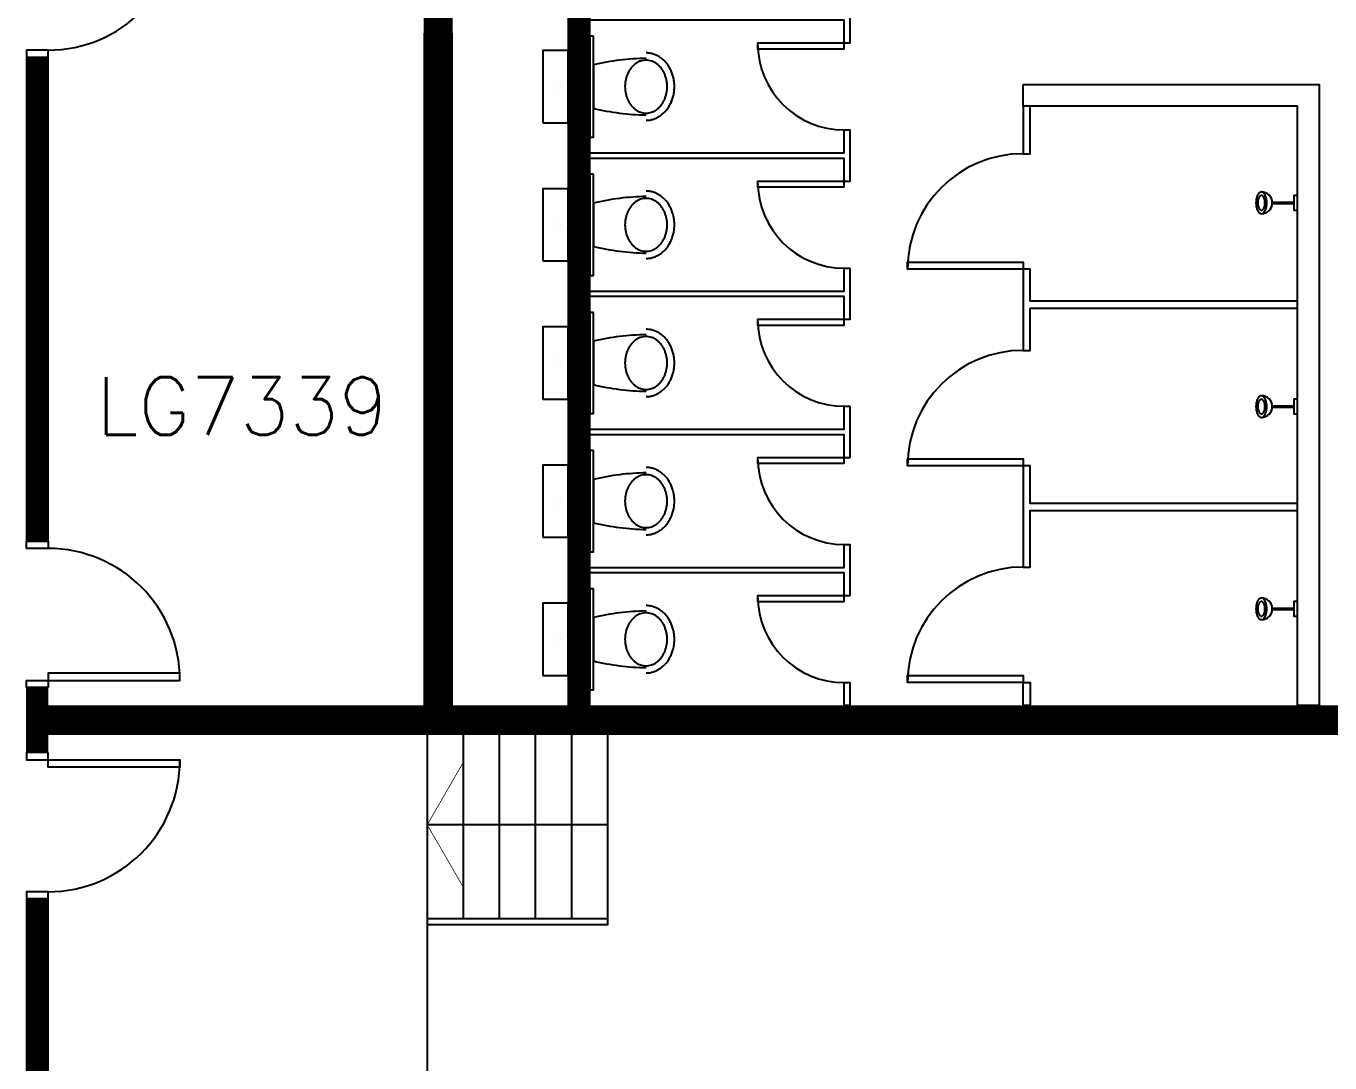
# Model space of a CAD drawing. Header units: millimetres. Extents: x -203861 to 22103, y -44552 to 100121.
# Drawn here: x -67352 to -58325, y -2323 to 4853 of the extents above; entities that cross this region are included whole.
import ezdxf

# ---------------------------------------------------------------- set-up
doc = ezdxf.new("R2010")
doc.units = ezdxf.units.MM
doc.linetypes.add('s2097a$0$LG7$0$DOT', pattern=[0.25, 0, -0.25])
for name, color, linetype in [('s2097a$0$LG7$0$20', 1, 'Continuous'), ('s2097a$0$LG7$0$22', 7, 'Continuous'), ('s2097a$0$LG7$0$25', 7, 'Continuous'), ('s2097a$0$LG7$0$30', 7, 'Continuous'), ('s2097a$0$LG7$0$49', 7, 'Continuous'), ('s2097a$0$LG7$0$63', 7, 'Continuous'), ('s2097a$0$ROOM-NO', 4, 'Continuous'), ('s2097a$0$solid', 8, 'Continuous')]:
    doc.layers.add(name, color=color, linetype=linetype)
doc.styles.add('s2097a$0$STANDARD', font='SIMPLEX')

# ---------------------------------------------------------------- blocks, each defined once
blk = doc.blocks.new('s2097a$0$LG7$0$55AAD')
at = {"layer": 's2097a$0$LG7$0$49', "color": 8, "linetype": 'Continuous'}
for p, q in [((-0.2501, 0.1751), (-0.4001, 0.1751)), ((-0.4001, 0.1751), (-0.1001, 0.1751)), ((-0.4001, 0.1751), (-0.1001, 0.1751))]:
    blk.add_line(p, q, dxfattribs=at)
at = {"layer": 's2097a$0$LG7$0$49', "color": 8, "linetype": 's2097a$0$LG7$0$DOT'}
for p, q in [((-0.275, -0.075), (-0.275, 0.15)), ((-0.225, -0.075), (-0.225, 0.15))]:
    blk.add_line(p, q, dxfattribs=at)
at = {"layer": 's2097a$0$LG7$0$49', "color": 8, "linetype": 'Continuous'}
for points in [[(-0.0169, 0.540001, 0.038902), (-0.018923, 0.565681, 0.038109), (-0.024843, 0.590755, 0.037587), (-0.034757, 0.615249, 0.035627), (-0.04813, 0.638051, 0.034853), (-0.065282, 0.6596, 0.032579), (-0.085174, 0.678665, 0.031843), (-0.108347, 0.695733, 0.029932), (-0.13345, 0.709829, 0.029397), (-0.160994, 0.721239, 0.028181), (-0.18967, 0.729419, 0.027906), (-0.219649, 0.734429, 0.027494), (-0.25, 0.736101, 0.027494), (-0.280352, 0.734429, 0.027906), (-0.310331, 0.729419, 0.028181), (-0.339007, 0.721239, 0.029397), (-0.366551, 0.709829, 0.029932), (-0.391653, 0.695733, 0.031843), (-0.414827, 0.678665, 0.032579), (-0.434719, 0.6596, 0.034853), (-0.451871, 0.638051, 0.035627), (-0.465244, 0.615249, 0.037587), (-0.475158, 0.590755, 0.038109), (-0.481078, 0.565681, 0.038902), (-0.483101, 0.540001)], [(-0.0669, 0.540001, 0.041026), (-0.068495, 0.559157, 0.03988), (-0.073139, 0.577814, 0.03913), (-0.080956, 0.596117, 0.036397), (-0.091431, 0.613051, 0.035345), (-0.104954, 0.629159, 0.032343), (-0.120529, 0.643309, 0.0314), (-0.138786, 0.656059, 0.029006), (-0.15845, 0.666527, 0.028353), (-0.180126, 0.675042, 0.026886), (-0.202611, 0.681123, 0.026561), (-0.226174, 0.684857, 0.026073), (-0.25, 0.686101, 0.026073), (-0.273827, 0.684857, 0.026561), (-0.29739, 0.681123, 0.026886), (-0.319875, 0.675042, 0.028353), (-0.341551, 0.666527, 0.029006), (-0.361215, 0.656059, 0.0314), (-0.379472, 0.643309, 0.032343), (-0.395047, 0.629159, 0.035345), (-0.40857, 0.613051, 0.036397), (-0.419045, 0.596117, 0.03913), (-0.426862, 0.577814, 0.03988), (-0.431506, 0.559157, 0.041026), (-0.433101, 0.540001)], [(-0.433101, 0.540001, 0.041026), (-0.431506, 0.520845, 0.03988), (-0.426862, 0.502187, 0.03913), (-0.419045, 0.483885, 0.036397), (-0.40857, 0.466951, 0.035345), (-0.395047, 0.450843, 0.032343), (-0.379472, 0.436692, 0.0314), (-0.361215, 0.423942, 0.029006), (-0.341551, 0.413474, 0.028353), (-0.319875, 0.40496, 0.026886), (-0.29739, 0.398879, 0.026561), (-0.273827, 0.395144, 0.026073), (-0.25, 0.393901, 0.026073), (-0.226174, 0.395144, 0.026561), (-0.202611, 0.398879, 0.026886), (-0.180126, 0.40496, 0.028353), (-0.15845, 0.413474, 0.029006), (-0.138786, 0.423942, 0.0314), (-0.120529, 0.436692, 0.032343), (-0.104954, 0.450843, 0.035345), (-0.091431, 0.466951, 0.036397), (-0.080956, 0.483885, 0.03913), (-0.073139, 0.502187, 0.03988), (-0.068495, 0.520845, 0.041026), (-0.0669, 0.540001)]]:
    blk.add_lwpolyline(points, format="xyb", dxfattribs=at)
for points in [[(-0.6, 0.175), (-0.6, 0.15), (0.1, 0.15), (0.1, 0.175)], [(0, -0.175), (0, 0), (-0.5, 0), (-0.5, -0.175)]]:
    blk.add_lwpolyline(points, close=True, dxfattribs=at)
at = {"layer": 's2097a$0$LG7$0$49', "color": 8, "linetype": 's2097a$0$LG7$0$DOT'}
blk.add_circle((-0.25, -0.075), 0.025, dxfattribs=at)
at = {"layer": 's2097a$0$LG7$0$49', "color": 8, "linetype": 'Continuous'}
for centre, start, end in [((1.285185, 0.572852), 181.087619, 193.279614), ((-1.785186, 0.572852), 346.720381, 358.912375)]:
    blk.add_arc(centre, 1.731561, start, end, dxfattribs=at)
blk = doc.blocks.new('s2097a$0$LG7$0$SHWR')
at = {"layer": 's2097a$0$LG7$0$49', "color": 8, "linetype": 'Continuous'}
for p, q in [((-0.005, -0.175), (-0.005, -0.025)), ((0.005, -0.175), (0.005, -0.025))]:
    blk.add_line(p, q, dxfattribs=at)
blk.add_lwpolyline([(-0.05, 0), (-0.05, -0.025), (0.05, -0.025), (0.05, 0)], close=True, dxfattribs=at)
for points in [[(0.075, -0.25, 0.087445), (0.073739, -0.243262, 0.069281), (0.070477, -0.237175, 0.06008), (0.064548, -0.230897, 0.040836), (0.057453, -0.225896, 0.036504), (0.047752, -0.221076, 0.027544), (0.0375, -0.217524, 0.025803), (0.025372, -0.214708, 0.022453), (0.013024, -0.21307, 0.021977), (0, -0.212498, 0.021977), (-0.013024, -0.21307, 0.022453), (-0.025372, -0.214708, 0.025803), (-0.0375, -0.217524, 0.027544), (-0.047752, -0.221076, 0.036504), (-0.057453, -0.225896, 0.040836), (-0.064548, -0.230897, 0.06008), (-0.070477, -0.237175, 0.069281), (-0.073739, -0.243262, 0.087445), (-0.075, -0.25, 0.087445), (-0.073739, -0.256739, 0.069281), (-0.070477, -0.262826, 0.06008), (-0.064548, -0.269104, 0.040836), (-0.057453, -0.274105, 0.036504), (-0.047752, -0.278925, 0.027544), (-0.0375, -0.282476, 0.025803), (-0.025372, -0.285293, 0.022453), (-0.013024, -0.286931, 0.021977), (0, -0.287503, 0.021977), (0.013024, -0.286931, 0.022453), (0.025372, -0.285293, 0.025803), (0.0375, -0.282476, 0.027544), (0.047752, -0.278925, 0.036504), (0.057453, -0.274105, 0.040836), (0.064548, -0.269104, 0.06008), (0.070477, -0.262826, 0.069281), (0.073739, -0.256739, 0.087445), (0.075, -0.25)], [(0.05, -0.25, 0.087445), (0.049159, -0.245508, 0.069281), (0.046985, -0.24145, 0.06008), (0.043032, -0.237264, 0.040836), (0.038302, -0.233931, 0.036504), (0.031835, -0.230717, 0.027544), (0.025, -0.22835, 0.025803), (0.016915, -0.226472, 0.022453), (0.008682, -0.22538, 0.021977), (0, -0.224999, 0.021977), (-0.008682, -0.22538, 0.022453), (-0.016915, -0.226472, 0.025803), (-0.025, -0.22835, 0.027544), (-0.031835, -0.230717, 0.036504), (-0.038302, -0.233931, 0.040836), (-0.043032, -0.237264, 0.06008), (-0.046985, -0.24145, 0.069281), (-0.049159, -0.245508, 0.087445), (-0.05, -0.25, 0.087445), (-0.049159, -0.254493, 0.069281), (-0.046985, -0.258551, 0.06008), (-0.043032, -0.262736, 0.040836), (-0.038302, -0.26607, 0.036504), (-0.031835, -0.269284, 0.027544), (-0.025, -0.271651, 0.025803), (-0.016915, -0.273529, 0.022453), (-0.008682, -0.274621, 0.021977), (0, -0.275002, 0.021977), (0.008682, -0.274621, 0.022453), (0.016915, -0.273529, 0.025803), (0.025, -0.271651, 0.027544), (0.031835, -0.269284, 0.036504), (0.038302, -0.26607, 0.040836), (0.043032, -0.262736, 0.06008), (0.046985, -0.258551, 0.069281), (0.049159, -0.254493, 0.087445), (0.05, -0.25)]]:
    blk.add_lwpolyline(points, format="xyb", close=True, dxfattribs=at)
blk.add_arc((0, -0.25), 0.075, 0, 180, dxfattribs=at)
blk = doc.blocks.new('s2097a$0$LG7$0$CHAT15')
at = {"layer": 's2097a$0$LG7$0$22', "color": 14, "linetype": 'Continuous'}
for points in [[(0, 0), (0.15, 0.15), (0.3, 0), (0.45, 0.15), (0.6, 0), (0.75, 0.15)], [(0, 0.15), (0.15, 0), (0.3, 0.15), (0.45, 0), (0.6, 0.15), (0.75, 0)]]:
    blk.add_lwpolyline(points, dxfattribs=at)
blk = doc.blocks.new('s2097a')
at = {"layer": 's2097a$0$LG7$0$20', "color": 8, "linetype": 'Continuous'}
for points in [[(-63599.9, 150.1), (-63449.9, 150.1), (-63449.9, 5850.2), (-63599.9, 5850.2)], [(-60449.9, 4450.1), (-58399.9, 4450.1), (-58399.9, 150.1), (-58549.9, 150.1), (-58549.9, 1500.1), (-58549.9, 1650.1), (-58549.9, 3000.1), (-58549.9, 3150.1), (-58549.9, 4300.1), (-60449.9, 4300.1)]]:
    blk.add_lwpolyline(points, close=True, dxfattribs=at)
at = {"layer": 's2097a$0$LG7$0$25', "color": 8, "linetype": 'Continuous'}
for p, q in [((-64574.9, -49.9), (-64574.9, -5849.8)), ((-63324.9, -1324.9), (-63324.9, -49.9)), ((-63324.8, -674.8), (-64574.9, -674.6))]:
    blk.add_line(p, q, dxfattribs=at)
at = {"layer": 's2097a$0$LG7$0$25', "color": 8, "ltscale": 5}
for p, q in [((-64324.9, -1324.9), (-64324.9, -49.9)), ((-64074.9, -1324.9), (-64074.9, -49.9)), ((-63824.9, -1324.9), (-63824.9, -49.9)), ((-63574.9, -1324.9), (-63574.9, -49.9))]:
    blk.add_line(p, q, dxfattribs=at)
at = {"layer": 's2097a$0$LG7$0$25', "color": 8, "linetype": 'Continuous', "const_width": 5}
for points in [[(-64574.9, -674.6), (-64324.9, -241.6)], [(-64574.9, -675), (-64324.9, -1108)]]:
    blk.add_lwpolyline(points, dxfattribs=at)
at = {"layer": 's2097a$0$LG7$0$25', "color": 8, "linetype": 'Continuous'}
blk.add_lwpolyline([(-64574.9, -1364.9), (-63324.9, -1364.9), (-63324.9, -1324.9), (-64574.9, -1324.9)], close=True, dxfattribs=at)
at = {"layer": 's2097a$0$LG7$0$30', "color": 1, "linetype": 'Continuous'}
for points in [[(-67199.9, 4687.1), (-67349.4, 4687.1), (-67349.4, 4637.1), (-67199.9, 4637.1)], [(-67349.4, 1288.1), (-67199.9, 1288.1), (-67199.9, 4637.1), (-67349.4, 4637.1)], [(-67199.9, 1238.1), (-67349.4, 1238.1), (-67349.4, 1288.1), (-67199.9, 1288.1)], [(-67199.9, 275.1), (-67349.9, 275.1), (-67349.9, 325.1), (-67199.9, 325.1)], [(-67199.9, -174.9), (-67349.9, -174.9), (-67349.9, -224.9), (-67199.9, -224.9)], [(-67199.9, -1137.9), (-67349.4, -1137.9), (-67349.4, -1187.9), (-67199.9, -1187.9)], [(-67349.9, -4899.8), (-67199.9, -4899.8), (-67199.9, -1187.9), (-67349.9, -1187.9)]]:
    blk.add_lwpolyline(points, close=True, dxfattribs=at)
at = {"layer": 's2097a$0$LG7$0$30', "color": 8, "linetype": 'Continuous'}
for points in [[(-67199.9, 325.1), (-66286.9, 325.1), (-66286.9, 375.1), (-67199.9, 375.1)], [(-67199.9, -224.9), (-66286.9, -224.9), (-66286.9, -274.9), (-67199.9, -274.9)]]:
    blk.add_lwpolyline(points, close=True, dxfattribs=at)
for centre, start, end in [((-67199.9, 5600.1), 270, 0), ((-67199.9, 325.1), 0, 90), ((-67199.9, -224.9), 270, 0)]:
    blk.add_arc(centre, 913, start, end, dxfattribs=at)
at = {"layer": 's2097a$0$LG7$0$49', "color": 8, "linetype": 'Continuous'}
for points in [[(-63449.9, 4931.6), (-61687.9, 4931.6), (-61687.9, 5090.7), (-61649.9, 5090.7), (-61649.9, 4734.4), (-61687.9, 4734.4), (-61687.9, 4893.6), (-63449.9, 4893.6)], [(-63449.9, 3975.3), (-61687.9, 3975.3), (-61687.9, 4134.4), (-61649.9, 4134.4), (-61649.9, 3778.1), (-61687.9, 3778.1), (-61687.9, 3937.3), (-63449.9, 3937.3)], [(-63449.9, 3019), (-61687.9, 3019), (-61687.9, 3178.1), (-61649.9, 3178.1), (-61649.9, 2821.8), (-61687.9, 2821.8), (-61687.9, 2981), (-63449.9, 2981)], [(-63449.9, 2062.7), (-61687.9, 2062.7), (-61687.9, 2221.8), (-61649.9, 2221.8), (-61649.9, 1865.5), (-61687.9, 1865.5), (-61687.9, 2024.7), (-63449.9, 2024.7)], [(-63449.9, 1106.4), (-61687.9, 1106.4), (-61687.9, 1265.5), (-61649.9, 1265.5), (-61649.9, 909.2), (-61687.9, 909.2), (-61687.9, 1068.4), (-63449.9, 1068.4)]]:
    blk.add_lwpolyline(points, dxfattribs=at)
for points in [[(-61687.9, 4734.4), (-62287.9, 4734.4), (-62287.9, 4696.4), (-61687.9, 4696.4)], [(-60449.9, 3970.2), (-60399.9, 3970.2), (-60399.9, 4300.1), (-60449.9, 4300.1)], [(-61687.9, 3778.1), (-62287.9, 3778.1), (-62287.9, 3740.1), (-61687.9, 3740.1)], [(-60449.9, 3170.2), (-61249.9, 3170.2), (-61249.9, 3220.2), (-60449.9, 3220.2)], [(-60449.9, 2609.2), (-60399.9, 2609.2), (-60399.9, 2900.1), (-58549.9, 2900.1), (-58549.9, 2950.1), (-60399.9, 2950.1), (-60399.9, 3170.2), (-60449.9, 3170.2)], [(-61687.9, 2821.8), (-62287.9, 2821.8), (-62287.9, 2783.8), (-61687.9, 2783.8)], [(-61687.9, 1865.5), (-62287.9, 1865.5), (-62287.9, 1827.5), (-61687.9, 1827.5)], [(-60449.9, 1809.2), (-61249.9, 1809.2), (-61249.9, 1859.2), (-60449.9, 1859.2)], [(-60449.9, 1109.2), (-60399.9, 1109.2), (-60399.9, 1500.1), (-58549.9, 1500.1), (-58549.9, 1550.1), (-60399.9, 1550.1), (-60399.9, 1809.2), (-60449.9, 1809.2)], [(-61687.9, 909.2), (-62287.9, 909.2), (-62287.9, 871.2), (-61687.9, 871.2)], [(-61649.9, 150.1), (-61687.9, 150.1), (-61687.9, 309.2), (-61649.9, 309.2)], [(-60449.9, 309.2), (-61249.9, 309.2), (-61249.9, 359.2), (-60449.9, 359.2)], [(-60399.9, 150.1), (-60449.9, 150.1), (-60449.9, 309.2), (-60399.9, 309.2)]]:
    blk.add_lwpolyline(points, close=True, dxfattribs=at)
for centre, radius, start, end in [((-61687.9, 4734.4), 600, 180, 270), ((-60449.9, 3170.2), 800, 90, 180), ((-61687.9, 3778.1), 600, 180, 270), ((-61687.9, 2821.8), 600, 180, 270), ((-60449.9, 1809.2), 800, 90, 180), ((-61687.9, 1865.5), 600, 180, 270), ((-60449.9, 309.2), 800, 90, 180), ((-61687.9, 909.2), 600, 180, 270)]:
    blk.add_arc(centre, radius, start, end, dxfattribs=at)
at = {"layer": 's2097a$0$LG7$0$63', "color": 8, "linetype": 'Continuous', "const_width": 5}
blk.add_lwpolyline([(-64599.9, 150.1), (-67199.9, 150.1), (-67199.9, 275.1), (-67349.9, 275.1), (-67349.9, -174.9), (-67199.9, -174.9), (-67199.9, -49.9), (-53199.9, -49.9), (-53199.9, -449.9), (-52999.9, -449.9), (-52999.9, 300.1), (-53199.9, 300.1), (-53199.9, 150.1), (-64399.9, 150.1), (-64399.9, 4804.2), (-64599.9, 4804.2), (-64599.9, 150.1)], dxfattribs=at)
at = {"layer": 's2097a$0$solid', "color": 8, "linetype": 'Continuous'}
for points, const_width in [([(-64499.9, 5950.1), (-64499.9, 150.1)], 200), ([(-63524.9, 5850.2), (-63524.9, 150.1)], 150), ([(-53199.9, 50.1), (-67199.9, 50.1)], 200)]:
    blk.add_lwpolyline(points, dxfattribs=dict(at, const_width=const_width))
at = {"layer": 's2097a$0$solid', "linetype": 'Continuous', "const_width": 150}
for points in [[(-67274.7, 4637.1), (-67274.7, 1288.1)], [(-67274.7, 275.1), (-67274.7, -174.9)], [(-67274.7, -1187.9), (-67274.7, -4899.8)]]:
    blk.add_lwpolyline(points, dxfattribs=at)
at = {"color": 8, "xscale": 999.9980000000214, "yscale": 999.9980000000214, "zscale": 1000}
for name, p, rotation in [('s2097a$0$LG7$0$CHAT15', (-63449.9, 4350.1), 90), ('s2097a$0$LG7$0$55AAD', (-63599.9, 4184.4), 270), ('s2097a$0$LG7$0$55AAD', (-63599.9, 3228.1), 270), ('s2097a$0$LG7$0$SHWR', (-58549.9, 3630.1), 270), ('s2097a$0$LG7$0$CHAT15', (-63449.9, 2250.1), 90), ('s2097a$0$LG7$0$55AAD', (-63599.9, 2271.8), 270), ('s2097a$0$LG7$0$SHWR', (-58549.9, 2220.1), 270), ('s2097a$0$LG7$0$55AAD', (-63599.9, 1315.5), 270), ('s2097a$0$LG7$0$55AAD', (-63599.9, 359.2), 270), ('s2097a$0$LG7$0$CHAT15', (-63449.9, 150.1), 90), ('s2097a$0$LG7$0$SHWR', (-58549.9, 820.1), 270)]:
    blk.add_blockref(name, p, dxfattribs=dict(at, rotation=rotation))
at = {"layer": 's2097a$0$ROOM-NO', "style": 's2097a$0$STANDARD'}
blk.add_text('LG7339', height=400, dxfattribs=at).set_placement((-66866.9, 2023.9))

msp = doc.modelspace()

# ---------------------------------------------------------------- block references
msp.add_blockref('s2097a', (0, 0))

doc.saveas('drawing.dxf')
